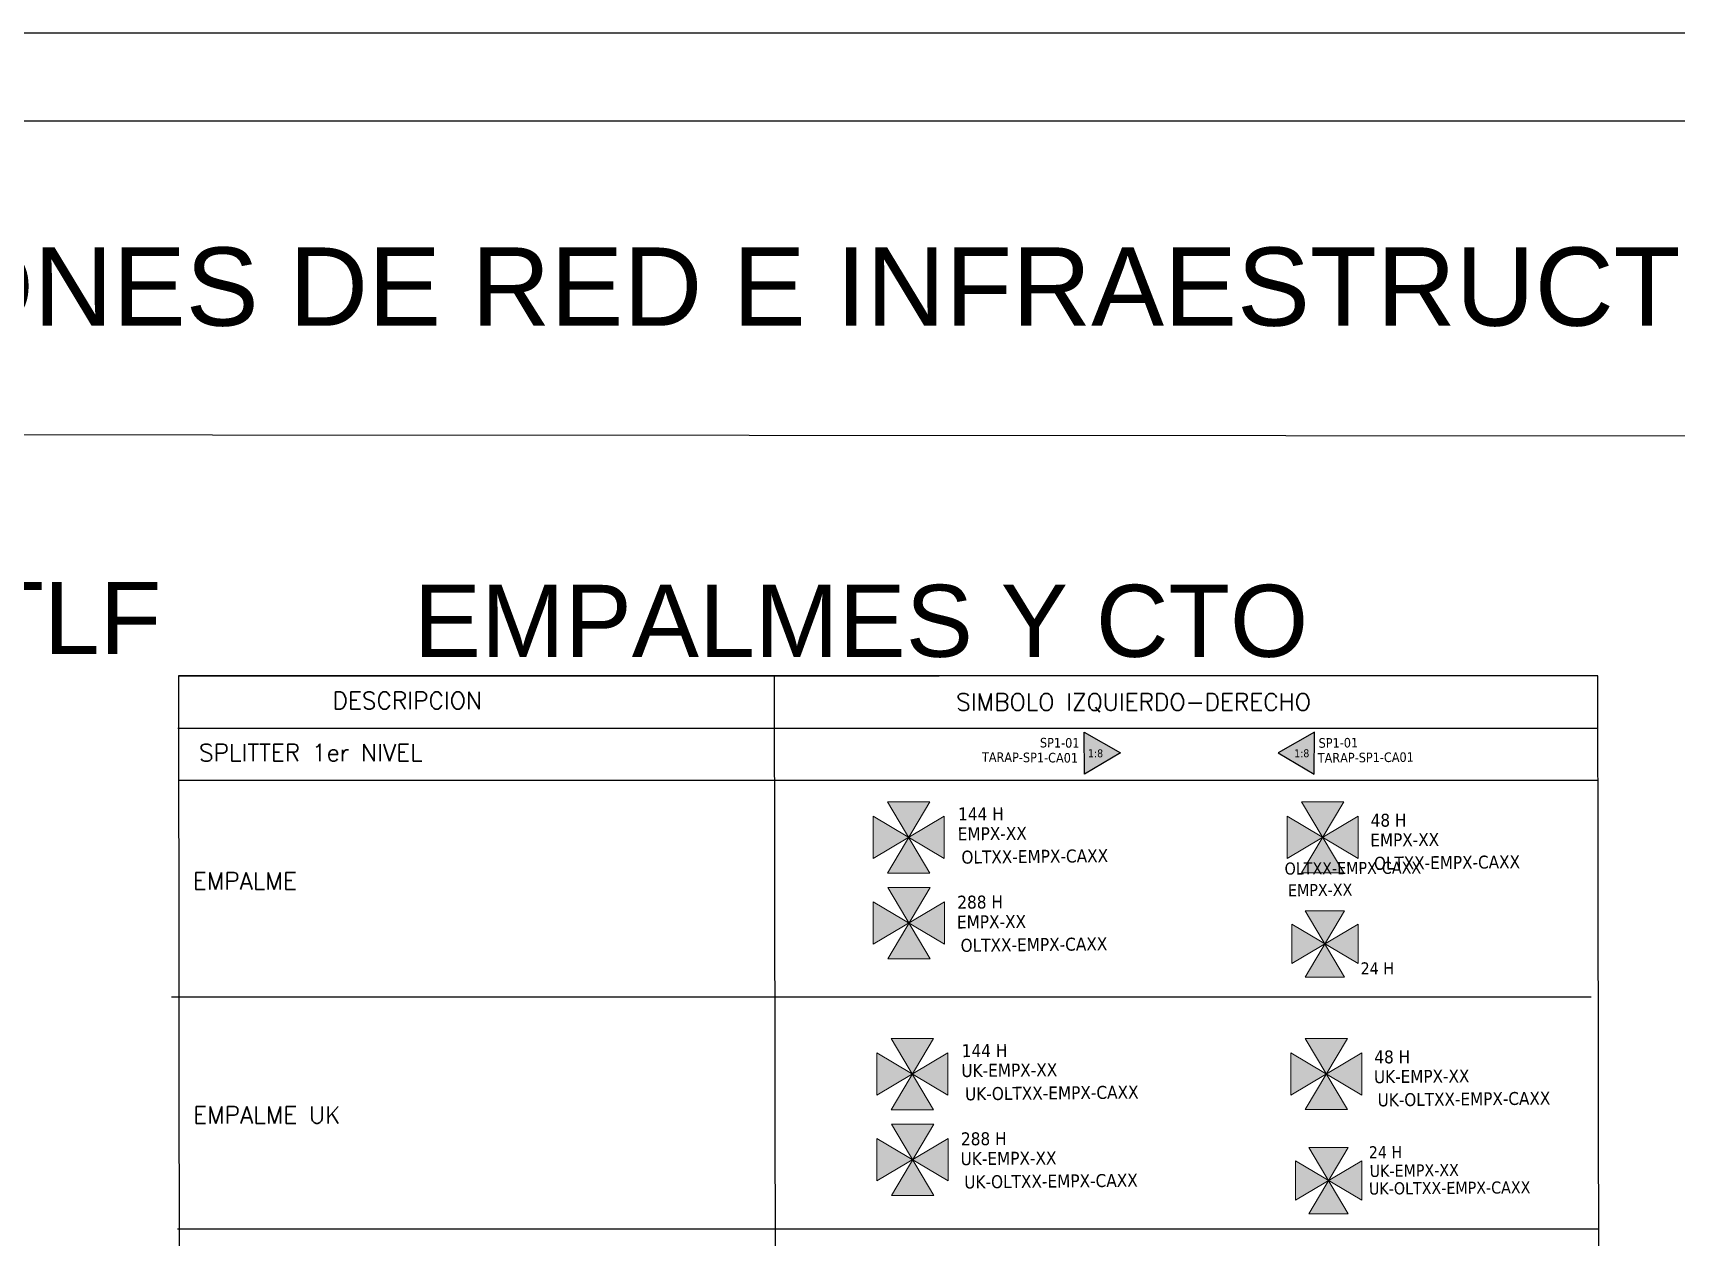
# Model space of a CAD drawing. Header units: inches. Extents: x -75.59 to -67.86, y 4.63 to 13.89.
# Drawn here: x -75.5870944 to -75.586614, y 6.2718091 to 6.272161 of the extents above; entities that cross this region are included whole.
import ezdxf
from ezdxf.enums import TextEntityAlignment as Align

# ---------------------------------------------------------------- set-up
doc = ezdxf.new("R2010")
doc.units = ezdxf.units.IN
doc.header["$MEASUREMENT"] = 0
for name, color, linetype in [('EMP FTTH 144 H', 3, 'Continuous'), ('EMP FTTH 144 H_UK', 5, 'Continuous'), ('EMP FTTH 24 H', 3, 'Continuous'), ('EMP FTTH 24 H_UK', 5, 'Continuous'), ('EMP FTTH 288 H', 3, 'Continuous'), ('EMP FTTH 288 H_UK', 5, 'Continuous'), ('EMP FTTH 48 H', 3, 'Continuous'), ('EMP FTTH 48 H_UK', 5, 'Continuous'), ('SP 1ER NIVEL', 1, 'Continuous')]:
    doc.layers.add(name, color=color, linetype=linetype)
doc.styles.add('romans', font='romans.shx', dxfattribs={"height": 0.5})
doc.styles.get("Standard").update_dxf_attribs({"font": 'arial.ttf'})
doc.styles.add('TEXT VARIOS', font='tahoma.ttf', dxfattribs={"height": 0.3})
doc.styles.add('TXT SP', font='tahoma.ttf', dxfattribs={"height": 0.3})

# ---------------------------------------------------------------- blocks, each defined once
blk = doc.blocks.new('EMP 144 H')
at = {"layer": 'EMP FTTH 144 H', "lineweight": 0}
h = blk.add_hatch(color=256, dxfattribs=at)
h.dxf.hatch_style = 1
h.paths.add_polyline_path([(-0.5770110365701839, -0.9515924686565995), (0.5611100033856926, -0.9610543826129287), (1.817981043483741e-10, 1.456146314637863e-10)])
h.paths.add_polyline_path([(1.817981459817375e-10, 1.456147424860887e-10), (0.5770110366865991, 0.951592468540184), (-0.5611100029200315, 0.9610543827293441)])
h = blk.add_hatch(color=256, dxfattribs=at)
h.dxf.hatch_style = 1
h.paths.add_polyline_path([(-0.9515924687730148, 0.5770110364537686), (-0.9610543826129287, -0.5611100032692774), (-1.370681346202218e-11, -5.174838335619825e-11)])
h.paths.add_polyline_path([(-1.370692448432465e-11, -5.174843886734948e-11), (0.9515924681909382, -0.577011036220938), (0.9610543829621747, 0.561110003385693)])
for points in [[(-0.5770110365701839, -0.9515924686565995), (0.5611100033856928, -0.9610543826129287), (-0.5611100029200315, 0.9610543827293441), (0.5770110366865993, 0.9515924685401842)], [(-0.9515924687730148, 0.5770110364537686), (-0.9610543826129287, -0.5611100032692775), (0.9610543829621747, 0.5611100033856928), (0.9515924681909382, -0.577011036220938)]]:
    blk.add_lwpolyline(points, close=True, dxfattribs=at)
at = {"layer": 'EMP FTTH 144 H', "lineweight": 0, "style": 'TEXT VARIOS'}
for tag, p, height, rotation in [('CAPACIDAD', (1.330274095647372, 0.4410833059073198), 0.3482938376358117, 359.838245458723), ('CONSECUTIVO', (1.315549095515497, -0.09179455619689492), 0.3482938376358118, 359.9990779355788), ('MARCACION', (1.409598560310304, -0.7179443811337691), 0.3482938376358117, 0.1404788781123046)]:
    blk.add_attdef(tag, p, '', height=height, rotation=rotation, dxfattribs=at)
blk = doc.blocks.new('EMP 48 H')
at = {"layer": 'EMP FTTH 48 H', "lineweight": 0}
h = blk.add_hatch(color=256, dxfattribs=at)
h.dxf.hatch_style = 1
h.paths.add_polyline_path([(-0.5692037157714367, -0.9562829562928528), (0.5689566454384475, -0.9564299755729735), (4.594425534465429e-10, 1.665099169656514e-10)])
h.paths.add_polyline_path([(4.594426089576942e-10, 1.665101390102564e-10), (0.5692037163535133, 0.9562829560600219), (-0.5689566443907096, 0.9564299756893886)])
h = blk.add_hatch(color=256, dxfattribs=at)
h.dxf.hatch_style = 1
h.paths.add_polyline_path([(-0.9562829560600221, 0.5692037158878521), (-0.9564299752237275, -0.5689566450892016), (2.816720190423894e-10, -1.094506846266441e-10)])
h.paths.add_polyline_path([(2.816721300646918e-10, -1.094507401377953e-10), (0.9562829560600219, -0.5692037157714367), (0.9564299761550501, 0.5689566450892016)])
for points in [[(-0.5692037157714367, -0.9562829562928528), (0.5689566454384476, -0.9564299755729735), (-0.5689566443907097, 0.9564299756893888), (0.5692037163535133, 0.9562829560600221)], [(-0.9562829560600221, 0.569203715887852), (-0.9564299752237275, -0.5689566450892016), (0.9564299761550501, 0.5689566450892016), (0.9562829560600221, -0.5692037157714367)]]:
    blk.add_lwpolyline(points, close=True, dxfattribs=at)
at = {"layer": 'EMP FTTH 48 H', "lineweight": 0, "style": 'TEXT VARIOS'}
for tag, p, height, rotation in [('CAPACIDAD', (1.295919455484238, 0.2850487021566082), 0.3482938376358117, 0.3071691745510109), ('CONSECUTIVO', (1.285556112312463, -0.2479318253393572), 0.3482938376358118, 0.4680016562839618), ('MARCACION', (1.38472694485796, -0.873290962881903), 0.3482938376358117, 0.6094025961881947)]:
    blk.add_attdef(tag, p, '', height=height, rotation=rotation, dxfattribs=at)
blk = doc.blocks.new('EMP 288 H')
at = {"layer": 'EMP FTTH 288 H', "lineweight": 0}
h = blk.add_hatch(color=256, dxfattribs=at)
h.dxf.hatch_style = 1
h.paths.add_polyline_path([(-0.5770110365701839, -0.9515924686565995), (0.5611100033856926, -0.9610543826129287), (1.817981043483741e-10, 1.456146314637863e-10)])
h.paths.add_polyline_path([(1.817981459817375e-10, 1.456147424860887e-10), (0.5770110366865991, 0.951592468540184), (-0.5611100029200315, 0.9610543827293441)])
h = blk.add_hatch(color=256, dxfattribs=at)
h.dxf.hatch_style = 1
h.paths.add_polyline_path([(-0.9515924687730148, 0.5770110364537686), (-0.9610543826129287, -0.5611100032692774), (-1.370681346202218e-11, -5.174838335619825e-11)])
h.paths.add_polyline_path([(-1.370692448432465e-11, -5.174843886734948e-11), (0.9515924681909382, -0.577011036220938), (0.9610543829621747, 0.561110003385693)])
for points in [[(-0.5770110365701839, -0.9515924686565995), (0.5611100033856928, -0.9610543826129287), (-0.5611100029200315, 0.9610543827293441), (0.5770110366865993, 0.9515924685401842)], [(-0.9515924687730148, 0.5770110364537686), (-0.9610543826129287, -0.5611100032692775), (0.9610543829621747, 0.5611100033856928), (0.9515924681909382, -0.577011036220938)]]:
    blk.add_lwpolyline(points, close=True, dxfattribs=at)
at = {"layer": 'EMP FTTH 288 H', "lineweight": 0, "style": 'TEXT VARIOS'}
for tag, p, height, rotation in [('CAPACIDAD', (1.30352908486093, 0.3742986346460135), 0.3482938376358117, 359.838245458723), ('CONSECUTIVO', (1.288804084729055, -0.1585792274582012), 0.3482938376358118, 359.9990779355788), ('MARCACION', (1.382853549523862, -0.7847290523950754), 0.3482938376358117, 0.1404788781123046)]:
    blk.add_attdef(tag, p, '', height=height, rotation=rotation, dxfattribs=at)
blk = doc.blocks.new('SPLITTER')
at = {"layer": 'SP 1ER NIVEL'}
h = blk.add_hatch(color=256, dxfattribs=at)
h.dxf.hatch_style = 1
h.paths.add_polyline_path([(-0.4620960166212171, 0.8027400315040722), (0, 0), (0.4641452516661957, 0.8015569052658975)])
blk.add_lwpolyline([(0, 0), (-0.4620960166212171, 0.8027400315040722), (0.4641452516661957, 0.8015569052658975)], close=True, dxfattribs=at)
at = {"layer": 'SP 1ER NIVEL', "style": 'TXT SP'}
for tag, p in [('NOMBRE_SPLITTER', (-0.3218114258663327, 0.8844252044274796)), ('SPLITTER', (0.1453441890339882, 0.879457788161087))]:
    blk.add_attdef(tag, text='', height=0.2110725241620094, rotation=268.9644909530109, dxfattribs=at).set_placement(p, align=Align.RIGHT)
at = {"layer": 'SP 1ER NIVEL', "color": 7, "style": 'TXT SP'}
blk.add_attdef('TIPO', (-0.08316428939815523, 0.7282720936600526), '', height=0.1758937701350078, rotation=268.9644909530109, dxfattribs=at)
blk = doc.blocks.new('EMP 24 H')
at = {"layer": 'EMP FTTH 24 H', "lineweight": 0}
h = blk.add_hatch(color=256, dxfattribs=at)
h.dxf.hatch_style = 1
h.paths.add_polyline_path([(-0.5692037157714367, -0.9562829562928528), (0.5689566454384475, -0.9564299755729735), (4.594425534465429e-10, 1.665099169656514e-10)])
h.paths.add_polyline_path([(4.594426089576942e-10, 1.665101390102564e-10), (0.5692037163535133, 0.9562829560600219), (-0.5689566443907096, 0.9564299756893886)])
h = blk.add_hatch(color=256, dxfattribs=at)
h.dxf.hatch_style = 1
h.paths.add_polyline_path([(-0.9562829560600221, 0.5692037158878521), (-0.9564299752237275, -0.5689566450892016), (2.816720190423894e-10, -1.094506846266441e-10)])
h.paths.add_polyline_path([(2.816721300646918e-10, -1.094507401377953e-10), (0.9562829560600219, -0.5692037157714367), (0.9564299761550501, 0.5689566450892016)])
for points in [[(-0.5692037157714367, -0.9562829562928528), (0.5689566454384476, -0.9564299755729735), (-0.5689566443907097, 0.9564299756893888), (0.5692037163535133, 0.9562829560600221)], [(-0.9562829560600221, 0.569203715887852), (-0.9564299752237275, -0.5689566450892016), (0.9564299761550501, 0.5689566450892016), (0.9562829560600221, -0.5692037157714367)]]:
    blk.add_lwpolyline(points, close=True, dxfattribs=at)
at = {"layer": 'EMP FTTH 24 H', "lineweight": 0, "style": 'TEXT VARIOS'}
for tag, p, height, rotation in [('CONSECUTIVO', (-1.161366554442793, 1.995806502760388), 0.3482938376358118, 0.4680016562839618), ('MARCACION', (-1.062195721897297, 1.370447365217842), 0.3482938376358117, 0.6094025961881947), ('CAPACIDAD', (1.031206446215293, -0.8809803030305261), 0.3482938376358117, 0.3071691745510109)]:
    blk.add_attdef(tag, p, '', height=height, rotation=rotation, dxfattribs=at)
blk = doc.blocks.new('EMP 144 H_UK')
at = {"layer": 'EMP FTTH 144 H_UK', "lineweight": 0}
h = blk.add_hatch(color=256, dxfattribs=at)
h.dxf.hatch_style = 1
h.paths.add_polyline_path([(-0.5770110365701839, -0.9515924686565995), (0.5611100033856926, -0.9610543826129287), (1.817981043483741e-10, 1.456146314637863e-10)])
h.paths.add_polyline_path([(1.817981459817375e-10, 1.456147424860887e-10), (0.5770110366865991, 0.951592468540184), (-0.5611100029200315, 0.9610543827293441)])
h = blk.add_hatch(color=256, dxfattribs=at)
h.dxf.hatch_style = 1
h.paths.add_polyline_path([(-0.9515924687730148, 0.5770110364537686), (-0.9610543826129287, -0.5611100032692774), (-1.370681346202218e-11, -5.174838335619825e-11)])
h.paths.add_polyline_path([(-1.370692448432465e-11, -5.174843886734948e-11), (0.9515924681909382, -0.577011036220938), (0.9610543829621747, 0.561110003385693)])
for points in [[(-0.5770110365701839, -0.9515924686565995), (0.5611100033856928, -0.9610543826129287), (-0.5611100029200315, 0.9610543827293441), (0.5770110366865993, 0.9515924685401842)], [(-0.9515924687730148, 0.5770110364537686), (-0.9610543826129287, -0.5611100032692775), (0.9610543829621747, 0.5611100033856928), (0.9515924681909382, -0.577011036220938)]]:
    blk.add_lwpolyline(points, close=True, dxfattribs=at)
at = {"layer": 'EMP FTTH 144 H_UK', "lineweight": 0, "style": 'TEXT VARIOS'}
for tag, p, height, rotation in [('CAPACIDAD', (1.330274095647372, 0.4410833059073198), 0.3482938376358117, 359.838245458723), ('CONSECUTIVO', (1.315549095515497, -0.09179455619689492), 0.3482938376358118, 359.9990779355788), ('MARCACION', (1.409598560310304, -0.7179443811337691), 0.3482938376358117, 0.1404788781123046)]:
    blk.add_attdef(tag, p, '', height=height, rotation=rotation, dxfattribs=at)
blk = doc.blocks.new('EMP 48 H_UK')
at = {"layer": 'EMP FTTH 48 H_UK', "lineweight": 0}
h = blk.add_hatch(color=256, dxfattribs=at)
h.dxf.hatch_style = 1
h.paths.add_polyline_path([(-0.5692037157714367, -0.9562829562928528), (0.5689566454384475, -0.9564299755729735), (4.594425534465429e-10, 1.665099169656514e-10)])
h.paths.add_polyline_path([(4.594426089576942e-10, 1.665101390102564e-10), (0.5692037163535133, 0.9562829560600219), (-0.5689566443907096, 0.9564299756893886)])
h = blk.add_hatch(color=256, dxfattribs=at)
h.dxf.hatch_style = 1
h.paths.add_polyline_path([(-0.9562829560600221, 0.5692037158878521), (-0.9564299752237275, -0.5689566450892016), (2.816720190423894e-10, -1.094506846266441e-10)])
h.paths.add_polyline_path([(2.816721300646918e-10, -1.094507401377953e-10), (0.9562829560600219, -0.5692037157714367), (0.9564299761550501, 0.5689566450892016)])
for points in [[(-0.5692037157714367, -0.9562829562928528), (0.5689566454384476, -0.9564299755729735), (-0.5689566443907097, 0.9564299756893888), (0.5692037163535133, 0.9562829560600221)], [(-0.9562829560600221, 0.569203715887852), (-0.9564299752237275, -0.5689566450892016), (0.9564299761550501, 0.5689566450892016), (0.9562829560600221, -0.5692037157714367)]]:
    blk.add_lwpolyline(points, close=True, dxfattribs=at)
at = {"layer": 'EMP FTTH 48 H_UK', "lineweight": 0, "style": 'TEXT VARIOS'}
for tag, p, height, rotation in [('CAPACIDAD', (1.295919455484238, 0.2850487021566082), 0.3482938376358117, 0.3071691745510109), ('CONSECUTIVO', (1.285556112312463, -0.2479318253393572), 0.3482938376358118, 0.4680016562839618), ('MARCACION', (1.38472694485796, -0.873290962881903), 0.3482938376358117, 0.6094025961881947)]:
    blk.add_attdef(tag, p, '', height=height, rotation=rotation, dxfattribs=at)
blk = doc.blocks.new('EMP 288 H_UK')
at = {"layer": 'EMP FTTH 288 H_UK', "lineweight": 0}
h = blk.add_hatch(color=256, dxfattribs=at)
h.dxf.hatch_style = 1
h.paths.add_polyline_path([(-0.5770110365701839, -0.9515924686565995), (0.5611100033856926, -0.9610543826129287), (1.817981043483741e-10, 1.456146314637863e-10)])
h.paths.add_polyline_path([(1.817981459817375e-10, 1.456147424860887e-10), (0.5770110366865991, 0.951592468540184), (-0.5611100029200315, 0.9610543827293441)])
h = blk.add_hatch(color=256, dxfattribs=at)
h.dxf.hatch_style = 1
h.paths.add_polyline_path([(-0.9515924687730148, 0.5770110364537686), (-0.9610543826129287, -0.5611100032692774), (-1.370681346202218e-11, -5.174838335619825e-11)])
h.paths.add_polyline_path([(-1.370692448432465e-11, -5.174843886734948e-11), (0.9515924681909382, -0.577011036220938), (0.9610543829621747, 0.561110003385693)])
for points in [[(-0.5770110365701839, -0.9515924686565995), (0.5611100033856928, -0.9610543826129287), (-0.5611100029200315, 0.9610543827293441), (0.5770110366865993, 0.9515924685401842)], [(-0.9515924687730148, 0.5770110364537686), (-0.9610543826129287, -0.5611100032692775), (0.9610543829621747, 0.5611100033856928), (0.9515924681909382, -0.577011036220938)]]:
    blk.add_lwpolyline(points, close=True, dxfattribs=at)
at = {"layer": 'EMP FTTH 288 H_UK', "lineweight": 0, "style": 'TEXT VARIOS'}
for tag, p, height, rotation in [('CAPACIDAD', (1.30352908486093, 0.3742986346460135), 0.3482938376358117, 359.838245458723), ('CONSECUTIVO', (1.288804084729055, -0.1585792274582012), 0.3482938376358118, 359.9990779355788), ('MARCACION', (1.382853549523862, -0.7847290523950754), 0.3482938376358117, 0.1404788781123046)]:
    blk.add_attdef(tag, p, '', height=height, rotation=rotation, dxfattribs=at)
blk = doc.blocks.new('EMP 24 H_UK')
at = {"layer": 'EMP FTTH 24 H_UK', "lineweight": 0}
h = blk.add_hatch(color=256, dxfattribs=at)
h.dxf.hatch_style = 1
h.paths.add_polyline_path([(-0.5692037157714367, -0.9562829562928528), (0.5689566454384475, -0.9564299755729735), (4.594425534465429e-10, 1.665099169656514e-10)])
h.paths.add_polyline_path([(4.594426089576942e-10, 1.665101390102564e-10), (0.5692037163535133, 0.9562829560600219), (-0.5689566443907096, 0.9564299756893886)])
h = blk.add_hatch(color=256, dxfattribs=at)
h.dxf.hatch_style = 1
h.paths.add_polyline_path([(-0.9562829560600221, 0.5692037158878521), (-0.9564299752237275, -0.5689566450892016), (2.816720190423894e-10, -1.094506846266441e-10)])
h.paths.add_polyline_path([(2.816721300646918e-10, -1.094507401377953e-10), (0.9562829560600219, -0.5692037157714367), (0.9564299761550501, 0.5689566450892016)])
for points in [[(-0.5692037157714367, -0.9562829562928528), (0.5689566454384476, -0.9564299755729735), (-0.5689566443907097, 0.9564299756893888), (0.5692037163535133, 0.9562829560600221)], [(-0.9562829560600221, 0.569203715887852), (-0.9564299752237275, -0.5689566450892016), (0.9564299761550501, 0.5689566450892016), (0.9562829560600221, -0.5692037157714367)]]:
    blk.add_lwpolyline(points, close=True, dxfattribs=at)
at = {"layer": 'EMP FTTH 24 H_UK', "lineweight": 0, "style": 'TEXT VARIOS'}
for tag, p, height, rotation in [('CAPACIDAD', (1.160496675929465, 0.6408664560206425), 0.3482938376358117, 0.3071691745510109), ('MARCACION', (1.185336393884945, 0.103184397291157), 0.3482938376358117, 0.6094025961881947), ('CONSECUTIVO', (1.165155154915826, -0.4049322295860609), 0.3482938376358118, 0.4680016562839618)]:
    blk.add_attdef(tag, p, '', height=height, rotation=rotation, dxfattribs=at)

msp = doc.modelspace()

# ---------------------------------------------------------------- linework, layer by layer
at = {"color": 2}
for points in [[(-75.58785206834115, 6.272161042714104), (-75.58607494615559, 6.272161042714104), (-75.58607250980118, 6.27069748740523), (-75.58784963198674, 6.27069748740523)], [(-75.58782636519187, 6.272135339564827), (-75.58610064930532, 6.272135339564827), (-75.58610064930532, 6.270729151583386), (-75.58782636519187, 6.270729151583386)]]:
    msp.add_lwpolyline(points, close=True, dxfattribs=at)
msp.add_lwpolyline([(-75.58610064930532, 6.272042922739545), (-75.58782636519187, 6.272043986128709)], dxfattribs=at)
msp.add_lwpolyline([(-75.58705186840395, 6.271973110797078), (-75.58705138191381, 6.271497888010608), (-75.58663612785104, 6.271497888010608), (-75.58663687080913, 6.271973110797078)], close=True)
for points in [[(-75.58705186840395, 6.271973110797078), (-75.58682941875828, 6.271973110797078)], [(-75.58687765694573, 6.271973110797078), (-75.58687691398764, 6.271497888010608)], [(-75.58705204383183, 6.271957853016418), (-75.58663687080913, 6.271957853016418)], [(-75.58705186840395, 6.271942593218953), (-75.58663687080913, 6.271942593218953)], [(-75.58705386641348, 6.27187928653123), (-75.58663886881867, 6.27187928653123)], [(-75.5870521248719, 6.271811514485997), (-75.58663687080913, 6.271811514485997)]]:
    msp.add_lwpolyline(points)

# ---------------------------------------------------------------- block references
at = {"layer": 'EMP FTTH 144 H', "xscale": 1.089416703058987e-05, "yscale": 1.089416703058987e-05, "zscale": 1.089416703058987e-05, "rotation": 0.4738506227301746}
msp.add_blockref('EMP 144 H', (-75.58683836084077, 6.271925923352446), dxfattribs=at).add_auto_attribs({'CONSECUTIVO': 'EMPX-XX', 'MARCACION': 'OLTXX-EMPX-CAXX', 'CAPACIDAD': '144 H'})
at = {"layer": 'EMP FTTH 144 H_UK', "xscale": 1.089416703058987e-05, "yscale": 1.089416703058987e-05, "zscale": 1.089416703058987e-05, "rotation": 0.4738506227301746}
msp.add_blockref('EMP 144 H_UK', (-75.586837289992, 6.271856752034371), dxfattribs=at).add_auto_attribs({'CONSECUTIVO': 'UK-EMPX-XX', 'MARCACION': 'UK-OLTXX-EMPX-CAXX', 'CAPACIDAD': '144 H'})
at = {"layer": 'EMP FTTH 24 H', "xscale": 1.013803823750111e-05, "yscale": 1.013803823750111e-05, "zscale": 1.013803823750111e-05}
msp.add_blockref('EMP 24 H', (-75.58671668224456, 6.271894792447982), dxfattribs=at).add_auto_attribs({'CAPACIDAD': '24 H', 'MARCACION': 'EMPX-XX', 'CONSECUTIVO': 'OLTXX-EMPX-CAXX'})
at = {"layer": 'EMP FTTH 24 H_UK', "xscale": 1.013803823750111e-05, "yscale": 1.013803823750111e-05, "zscale": 1.013803823750111e-05}
msp.add_blockref('EMP 24 H_UK', (-75.58671561139569, 6.271825621129854), dxfattribs=at).add_auto_attribs({'CAPACIDAD': '24 H', 'MARCACION': 'UK-EMPX-XX', 'CONSECUTIVO': 'UK-OLTXX-EMPX-CAXX'})
at = {"layer": 'EMP FTTH 288 H', "xscale": 1.089416703058987e-05, "yscale": 1.089416703058987e-05, "zscale": 1.089416703058987e-05, "rotation": 0.4738506227301746}
msp.add_blockref('EMP 288 H', (-75.58683830429557, 6.271900884841494), dxfattribs=at).add_auto_attribs({'CONSECUTIVO': 'EMPX-XX', 'MARCACION': 'OLTXX-EMPX-CAXX', 'CAPACIDAD': '288 H'})
at = {"layer": 'EMP FTTH 288 H_UK', "xscale": 1.089416703058987e-05, "yscale": 1.089416703058987e-05, "zscale": 1.089416703058987e-05, "rotation": 0.4738506227301746}
msp.add_blockref('EMP 288 H_UK', (-75.5868372334469, 6.271831713523359), dxfattribs=at).add_auto_attribs({'CONSECUTIVO': 'UK-EMPX-XX', 'MARCACION': 'UK-OLTXX-EMPX-CAXX', 'CAPACIDAD': '288 H'})
at = {"layer": 'EMP FTTH 48 H', "xscale": 1.08417309717904e-05, "yscale": 1.08417309717904e-05, "zscale": 1.08417309717904e-05}
msp.add_blockref('EMP 48 H', (-75.58671733886655, 6.271925932876788), dxfattribs=at).add_auto_attribs({'CAPACIDAD': '48 H', 'MARCACION': 'OLTXX-EMPX-CAXX', 'CONSECUTIVO': 'EMPX-XX'})
at = {"layer": 'EMP FTTH 48 H_UK', "xscale": 1.08417309717904e-05, "yscale": 1.08417309717904e-05, "zscale": 1.08417309717904e-05}
msp.add_blockref('EMP 48 H_UK', (-75.58671626801767, 6.2718567615586), dxfattribs=at).add_auto_attribs({'CAPACIDAD': '48 H', 'MARCACION': 'UK-OLTXX-EMPX-CAXX', 'CONSECUTIVO': 'UK-EMPX-XX'})
at = {"layer": 'SP 1ER NIVEL'}
ref = msp.add_blockref('SPLITTER', (-75.58677639207292, 6.271950605403675), dxfattribs=dict(at, xscale=1.323451596987251e-05, yscale=1.323451596987251e-05, zscale=1.323451596987251e-05, rotation=90.51078363547094))
ref.add_attrib('TIPO', '1:8', (-75.58678594749472, 6.271949347880288), dxfattribs={"color": 7, "height": 2.327868909852844e-06, "rotation": 359.4752745884613, "style": 'TXT SP'})
ref.add_attrib('SPLITTER', 'SP1-01', (-75.58680000675318, 6.271952218480256), dxfattribs={"height": 2.793442691823411e-06, "rotation": 359.4752745884613, "style": 'TXT SP'})
ref.add_attrib('NOMBRE_SPLITTER', 'TARAP-SP1-CA01', (-75.58681695907214, 6.271948017602257), dxfattribs={"height": 2.793442691823411e-06, "rotation": 359.4752745884613, "style": 'TXT SP'})
ref = msp.add_blockref('SPLITTER', (-75.58673035096831, 6.271950605403675), dxfattribs=dict(at, xscale=-1.323451596987251e-05, yscale=1.323451596987251e-05, zscale=1.323451596987251e-05, rotation=269.4892163645291))
ref.add_attrib('TIPO', '1:8', (-75.58672566057287, 6.271949303324225), dxfattribs={"color": 7, "height": 2.327868909852844e-06, "rotation": 0.5247254115386735, "style": 'TXT SP'})
ref.add_attrib('SPLITTER', 'SP1-01', (-75.5867185155299, 6.271952110600751), dxfattribs={"height": 2.793442691823411e-06, "rotation": 0.5247254115386735, "style": 'TXT SP'})
ref.add_attrib('NOMBRE_SPLITTER', 'TARAP-SP1-CA01', (-75.58671877714997, 6.271947752069889), dxfattribs={"height": 2.793442691823411e-06, "rotation": 0.5247254115386735, "style": 'TXT SP'})

# ---------------------------------------------------------------- texts
for s, p in [('INFRAESTRUCTURA TLF', (-75.5874064995297, 6.271979505609999)), ('EMPALMES Y CTO', (-75.58698302159904, 6.271978678091227))]:
    msp.add_text(s, height=2.10536696556808e-05, rotation=0.001263332142139493).set_placement(p)
at = {"color": 0, "style": 'romans'}
for s, p in [('DESCRIPCION', (-75.58700679801656, 6.27196340987716)), ('SIMBOLO IZQUIERDO-DERECHO', (-75.58682449192817, 6.271962984500349))]:
    msp.add_text(s, height=5e-06, dxfattribs=at).set_placement(p)
for s, p in [('SPLITTER 1er NIVEL', (-75.58704583651503, 6.271950688175637)), ('EMPALME', (-75.58704763671109, 6.271913200847437)), ('EMPALME UK', (-75.58704752979337, 6.271844812415755))]:
    msp.add_text(s, height=5e-06, dxfattribs=at).set_placement(p, align=Align.MIDDLE_LEFT)
at = {"color": 2, "insert": (-75.58728774224863, 6.272098336883155), "char_height": 2.288818359375001e-05, "attachment_point": 1}
msp.add_mtext_dynamic_manual_height_columns('{\\C256;CONVENCIONES DE RED E INFRAESTRUCTURA}', width=0.0008127231213270749, gutter_width=7.62939453125e-06, heights=[0], dxfattribs=at)

doc.saveas('drawing.dxf')
